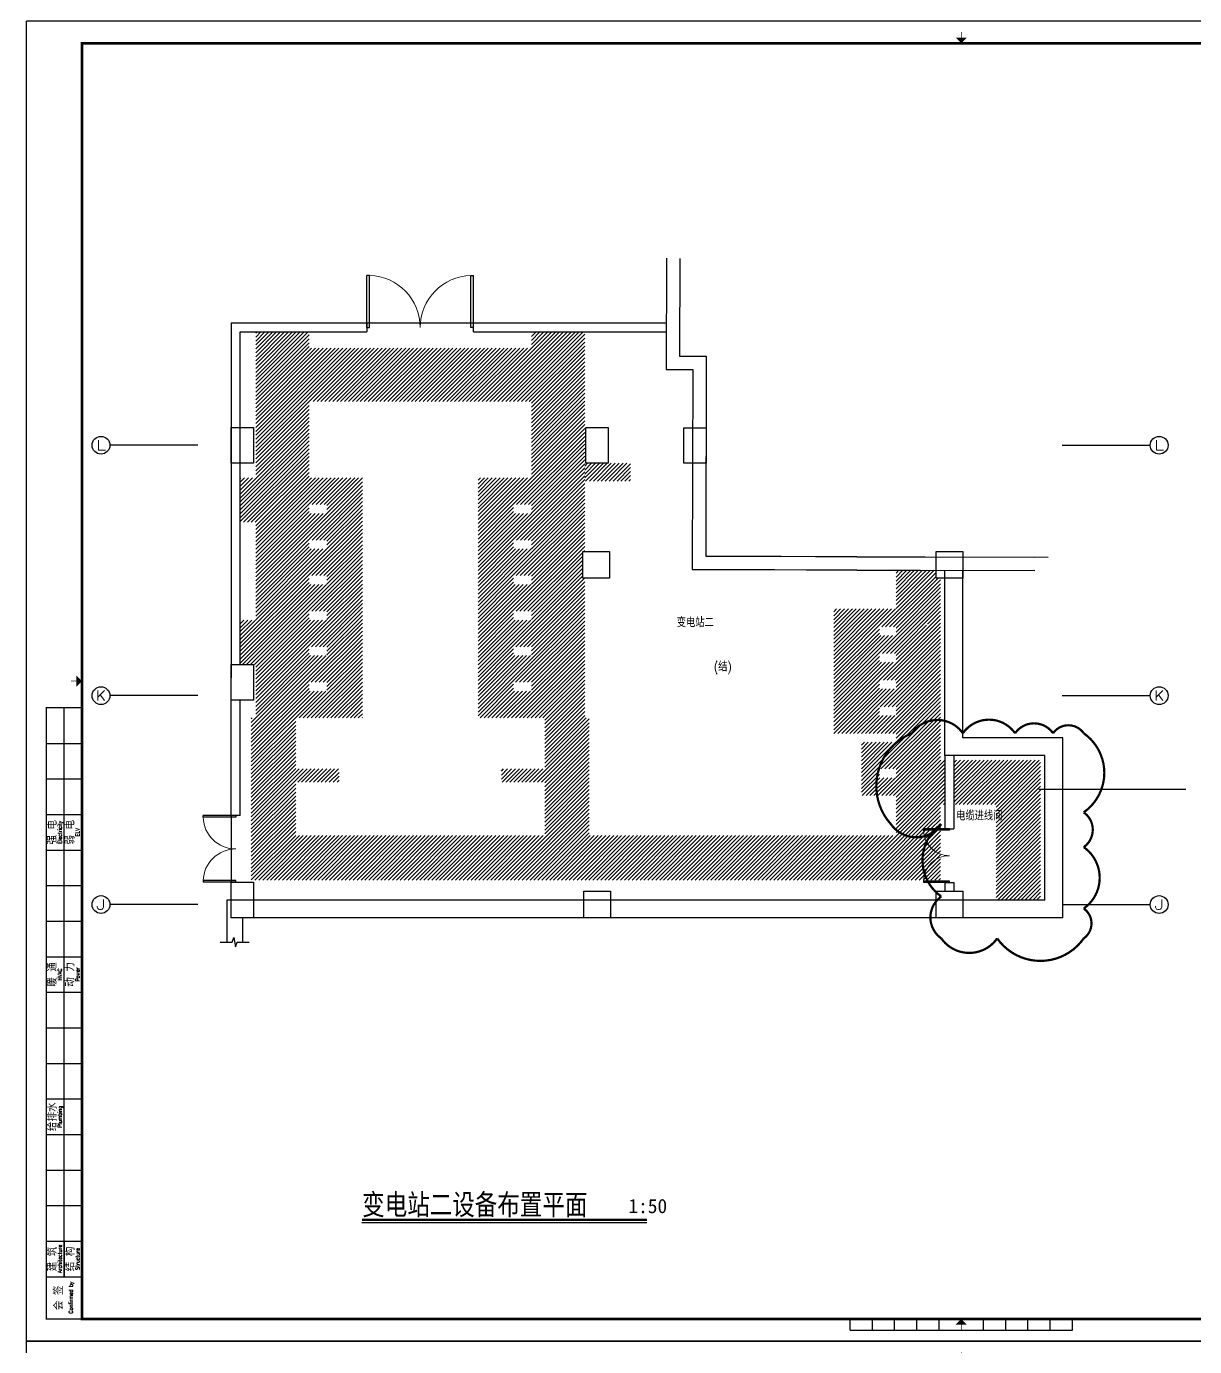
# Model space of a CAD drawing. Extents: x -1348811 to 123514, y -640545 to 749356.
# Drawn here: x -725804 to -699532, y 145666 to 175366 of the extents above; entities that cross this region are included whole.
import ezdxf
from ezdxf.enums import TextEntityAlignment as Align

# ---------------------------------------------------------------- set-up
doc = ezdxf.new("R2010")
doc.units = 0
doc.header["$LTSCALE"] = 10
doc.header["$MEASUREMENT"] = 0
doc.linetypes.add('DASH', pattern=[0.35, 0.25, -0.1])
doc.layers.get('0').update_dxf_attribs({"linetype": 'CONTINUOUS'})
for name, color, linetype in [('AXIS', 3, 'CONTINUOUS'), ('AXIS_TEXT', 7, 'CONTINUOUS'), ('COLU', 1, 'CONTINUOUS'), ('DIM_SYMB', 3, 'CONTINUOUS'), ('E-LN', 3, 'CONTINUOUS'), ('jlq', 1, 'CONTINUOUS'), ('PUB_HATCH', 9, 'CONTINUOUS'), ('STAIR', 9, 'CONTINUOUS'), ('TEXT', 7, 'CONTINUOUS'), ('TK', 7, 'CONTINUOUS'), ('wall', 8, 'CONTINUOUS'), ('WINDOW', 4, 'CONTINUOUS'), ('图框', 7, 'CONTINUOUS')]:
    doc.layers.add(name, color=color, linetype=linetype)
doc.layers.add('修改', color=161, linetype='DASH', plot=False)
doc.styles.add('_HZTXT', font='tjromans.shx', dxfattribs={"width": 0.8, "bigfont": 'tjhztxt.shx'})
doc.styles.add('_TCH_AXIS', font='COMPLEX', dxfattribs={"bigfont": 'GBCBIG'})
doc.styles.add('STYLE5', font='simhei.ttf', dxfattribs={"width": 0.7})
doc.styles.add('TKZ1', font='tjromant.shx', dxfattribs={"width": 0.7, "bigfont": 'tjhts.shx'})
doc.styles.add('TKZ2_tjkts.shx', font='tjromant.shx', dxfattribs={"bigfont": 'tjkts.shx'})

# ---------------------------------------------------------------- blocks, each defined once
blk = doc.blocks.new('TJAD_TK_A1')
for p, q in [((517.38, 385.45), (517.38, 641.45)), ((509.38, 625.45), (525.38, 625.45)), ((509.38, 609.45), (525.38, 609.45)), ((509.38, 593.45), (525.38, 593.45)), ((509.38, 577.45), (525.38, 577.45)), ((509.38, 561.45), (525.38, 561.45)), ((509.38, 545.45), (525.38, 545.45)), ((509.38, 529.45), (525.38, 529.45)), ((509.38, 513.45), (525.38, 513.45)), ((509.38, 497.45), (525.38, 497.45)), ((509.38, 481.45), (525.38, 481.45)), ((509.38, 465.45), (525.38, 465.45)), ((509.38, 449.45), (525.38, 449.45)), ((509.38, 433.45), (525.38, 433.45)), ((509.38, 417.45), (525.38, 417.45)), ((509.38, 401.45), (525.38, 401.45)), ((517.38, 401.45), (517.38, 385.45)), ((509.38, 385.45), (525.38, 385.45))]:
    blk.add_line(p, q)
at = {"layer": '图框'}
for p, q in [((1341.38, 950.45), (500.38, 950.45)), ((500.38, 356.45), (500.38, 950.45)), ((870.88, 361.45), (870.88, 366.45)), ((880.88, 361.45), (880.88, 366.45)), ((890.88, 361.45), (890.88, 366.45)), ((900.88, 361.45), (900.88, 366.45)), ((910.88, 361.45), (910.88, 366.45)), ((930.88, 361.45), (930.88, 366.45)), ((940.88, 361.45), (940.88, 366.45)), ((950.88, 361.45), (950.88, 366.45)), ((960.88, 361.45), (960.88, 366.45)), ((970.88, 361.45), (970.88, 366.45)), ((500.38, 356.45), (1341.38, 356.45)), ((870.88, 361.45), (970.88, 361.45))]:
    blk.add_line(p, q, dxfattribs=at)
for points, const_width in [([(920.88, 942.95), (920.88, 945.45)], 0.3), ([(522.88, 653.45), (520.38, 653.45)], 0.3), ([(525.38, 366.45), (509.38, 366.45), (509.38, 641.45), (525.38, 641.45)], 0.6), ([(920.88, 363.95), (920.88, 361.45)], 0.3)]:
    blk.add_lwpolyline(points, dxfattribs=dict(at, const_width=const_width))
at = {"layer": '图框', "const_width": 1.2}
blk.add_lwpolyline([(1331.38, 940.45), (525.38, 940.45), (525.38, 366.45), (1331.38, 366.45)], close=True, dxfattribs=at)
at = {"layer": '图框'}
for points in [[(918.38, 942.95), (923.38, 942.95), (920.88, 940.45)], [(522.88, 650.95), (522.88, 655.95), (525.38, 653.45)], [(918.38, 363.95), (923.38, 363.95), (920.88, 366.45)]]:
    blk.add_solid(points, dxfattribs=at)
at = {"style": 'TKZ2_tjkts.shx'}
for s, p in [('强 电', (512.17, 585.45)), ('弱 电', (520.17, 585.45)), ('暖 通', (512.17, 521.45)), ('动 力', (520.17, 521.45)), ('给排水', (512.17, 457.45)), ('建 筑', (512.17, 393.45)), ('结 构', (520.17, 393.45)), ('会 签', (515, 375.95))]:
    blk.add_text(s, height=3.6, rotation=90, dxfattribs=at).set_placement(p, align=Align.MIDDLE_CENTER)
at = {"style": 'TKZ2_tjkts.shx', "width": 0.8}
for s, p in [('Electricity', (515.4, 585.45)), ('ELV', (523.4, 585.45)), ('HVAC', (515.4, 521.45)), ('Power', (523.4, 521.45)), ('Plumbing', (515.4, 457.45)), ('Architecture', (515.4, 393.45)), ('Structure', (523.4, 393.45)), ('Confirmed by', (520.33, 376.06))]:
    blk.add_text(s, height=1.8, rotation=90, dxfattribs=at).set_placement(p, align=Align.MIDDLE_CENTER)
blk = doc.blocks.new('TJAD_图框_A1')
at = {"layer": '图框'}
blk.add_blockref('TJAD_TK_A1', (0, 0), dxfattribs=at)
blk = doc.blocks.new('$DorLib2D$00000002')
for p, q in [((-0.5, 0), (-0.5, 0.4875)), ((-0.475, 0.4875), (-0.5, 0.4875)), ((-0.475, 0), (-0.475, 0.4875)), ((0.475, 0), (0.475, 0.4875)), ((0.475, 0.4875), (0.5, 0.4875)), ((0.5, 0), (0.5, 0.4875)), ((-0.5, 0), (-0.475, 0)), ((0.5, 0), (0.475, 0))]:
    blk.add_line(p, q)
at = {"lineweight": 13}
for centre, start, end in [((-0.4875, 0), 0, 88.53072), ((0.4875, 0), 91.46928, 180)]:
    blk.add_arc(centre, 0.4875, start, end, dxfattribs=at)

msp = doc.modelspace()

# ---------------------------------------------------------------- hatches: boundary and pattern name
at = {"layer": 'PUB_HATCH'}
h = msp.add_hatch(dxfattribs=at)
h.set_pattern_fill('ANSI31,_O', color=256, scale=500)
h.set_pattern_definition([(45, (-6510.387, -44.7), (-44.194174, 44.194174), [])])
h.paths.add_polyline_path([(-713247.1, 168493.7), (-714447.1, 168493.7), (-714447.1, 168126.9), (-719447.1, 168126.9), (-719447.1, 168493.7), (-720647.1, 168493.7), (-720647.1, 165210.3), (-720997.1, 165210.3), (-720997.1, 164210.3), (-720647.1, 164210.3), (-720647.1, 162010.3), (-720997.1, 162010.3), (-720997.1, 161010.3), (-720697.1, 161010.3), (-720647.1, 161010.3), (-720647.1, 159810.3), (-720747.1, 159810.3), (-720747.1, 156160.3), (-705631, 156160.3, -0.298854), (-705247.1, 156674.8), (-705247.1, 156745.3, -0.3083053), (-705631.9, 157280.1), (-705632.1, 157280.1), (-705632.1, 157310.1), (-705247.1, 157310.1), (-705247.1, 157860.3), (-705147.1, 157860.3), (-705147.1, 158860.3), (-705247.1, 158860.3), (-705247.1, 161902.9), (-705538.6, 161902.9, -0.62683), (-705564.9, 161896.9, -0.1703036), (-705568.2, 161906.3, -1.1205757), (-705538.6, 161902.9), (-705247.1, 161902.9), (-705247.1, 162952.7), (-705347.4, 162952.7), (-705347.4, 163130.1), (-706247.1, 163132.8), (-706247.1, 162260.3), (-707647.2, 162260.3), (-707647.2, 159460.3), (-706247.1, 159460.3), (-706247.1, 159260.3), (-707022.2, 159260.3), (-707022.2, 158060.3), (-706247.1, 158060.3), (-706247.1, 157160.3), (-710432, 157160.3), (-710432, 156537.1, -0.5011802), (-710412.7, 156522.8, -1), (-710442.7, 156522.8, -0.3322851), (-710432, 156537.1), (-710432, 157160.3), (-713147.1, 157160.3), (-713147.1, 159810.3), (-713247.1, 159810.3), (-713247.1, 162952.7), (-713292.6, 162952.7), (-713292.6, 163552.7), (-713247.1, 163552.7), (-713247.1, 164302.3), (-713690.6, 164302.3, -1), (-713720.6, 164302.3, -1), (-713690.6, 164302.3), (-713247.1, 164302.3)])
h.paths.add_polyline_path([(-714447.1, 166926.9), (-714447.1, 165210.3), (-715647.1, 165210.3), (-715647.1, 159810.3), (-714147.1, 159810.3), (-714147.1, 158660.3), (-715122.1, 158660.3), (-715122.1, 158360.3), (-714147.1, 158360.3), (-714147.1, 157160.3), (-719747.1, 157160.3), (-719747.1, 158360.3), (-718772.1, 158360.3), (-718772.1, 158660.3), (-719747.1, 158660.3), (-719747.1, 159810.3), (-718247.1, 159810.3), (-718247.1, 165210.3), (-719447.1, 165210.3), (-719447.1, 166926.9)], flags=16)
h.paths.add_polyline_path([(-719047.2, 164610.3), (-719047.2, 164410.3), (-719447.1, 164410.3), (-719447.1, 164610.3)], flags=16)
h.paths.add_polyline_path([(-719047.2, 163810.3), (-719047.2, 163610.3), (-719447.1, 163610.3), (-719447.1, 163810.3)], flags=16)
h.paths.add_polyline_path([(-719047.2, 163010.3), (-719047.2, 162810.3), (-719447.1, 162810.3), (-719447.1, 163010.3)], flags=16)
h.paths.add_polyline_path([(-714846.9, 164610.3), (-714447.1, 164610.3), (-714447.1, 164410.3), (-714846.9, 164410.3)], flags=16)
h.paths.add_polyline_path([(-714846.9, 163810.3), (-714447.1, 163810.3), (-714447.1, 163610.3), (-714846.9, 163610.3)], flags=16)
h.paths.add_polyline_path([(-719047.2, 162210.3), (-719047.2, 162010.3), (-719447.1, 162010.3), (-719447.1, 162210.3)], flags=16)
h.paths.add_polyline_path([(-714846.9, 163010.3), (-714447.1, 163010.3), (-714447.1, 162810.3), (-714846.9, 162810.3)], flags=16)
h.paths.add_polyline_path([(-719047.2, 161410.3), (-719047.2, 161210.3), (-719447.1, 161210.3), (-719447.1, 161410.3)], flags=16)
h.paths.add_polyline_path([(-714846.9, 162210.3), (-714447.1, 162210.3), (-714447.1, 162010.3), (-714846.9, 162010.3)], flags=16)
h.paths.add_polyline_path([(-719047.2, 160610.3), (-719047.2, 160410.3), (-719447.1, 160410.3), (-719447.1, 160610.3)], flags=16)
h.paths.add_polyline_path([(-714846.9, 161410.3), (-714447.1, 161410.3), (-714447.1, 161210.3), (-714846.9, 161210.3)], flags=16)
h.paths.add_polyline_path([(-714846.9, 160610.3), (-714447.1, 160610.3), (-714447.1, 160410.3), (-714846.9, 160410.3)], flags=16)
h.paths.add_polyline_path([(-718197.1, 159070.3), (-718197.1, 158770.3), (-719647.1, 158770.3), (-719647.1, 159070.3)], flags=0)
h.paths.add_polyline_path([(-715697.1, 159070.3), (-714247.1, 159070.3), (-714247.1, 158770.3), (-715697.1, 158770.3)], flags=0)
h.paths.add_polyline_path([(-718197.1, 158250.1), (-718197.1, 157950.1), (-719647.1, 157950.1), (-719647.1, 158250.1)], flags=0)
h.paths.add_polyline_path([(-715697.1, 158250.1), (-714247.1, 158250.1), (-714247.1, 157950.1), (-715697.1, 157950.1)], flags=0)
h.paths.add_polyline_path([(-706622.1, 161860.3), (-706247.1, 161860.3), (-706247.1, 161660.3), (-706622.1, 161660.3)], flags=16)
h.paths.add_polyline_path([(-706622.1, 161260.3), (-706247.1, 161260.3), (-706247.1, 161060.3), (-706622.1, 161060.3)], flags=16)
h.paths.add_polyline_path([(-706622.1, 160660.3), (-706247.1, 160660.3), (-706247.1, 160460.3), (-706622.1, 160460.3)], flags=16)
h.paths.add_polyline_path([(-706622.1, 160060.3), (-706247.1, 160060.3), (-706247.1, 159860.3), (-706622.1, 159860.3)], flags=16)
h.paths.add_polyline_path([(-706622.1, 158660.3), (-706247.1, 158660.3), (-706247.1, 158460.3), (-706622.1, 158460.3)], flags=16)
h.paths.add_polyline_path([(-702997, 158860.3), (-704947.1, 158860.3), (-704947.1, 157860.3), (-703997, 157860.3), (-703997, 155710.3), (-703452.7, 155710.3), (-703452.7, 155874.8, -0.3936593), (-703466.6, 155889.8, -1), (-703436.6, 155889.8, -0.435071), (-703452.7, 155874.8), (-703452.7, 155710.3), (-702997, 155710.3)])
h.paths.add_polyline_path([(-705247.1, 156674.8, 0.298854), (-705631, 156160.3), (-705247.1, 156160.3)], flags=17)
h.paths.add_polyline_path([(-705247.1, 157280.1), (-705631.9, 157280.1, 0.3083053), (-705247.1, 156745.3)], flags=17)
h = msp.add_hatch(dxfattribs=at)
h.set_pattern_fill('ANSI31,_O', color=256, scale=500)
h.set_pattern_definition([(45, (-6510.387, -1244.7), (-44.194174, 44.194174), [])])
h.paths.add_polyline_path([(-713247.1, 165537.2), (-712218.8, 165537.2), (-712218.8, 165137.2), (-713247.1, 165137.2)])

# ---------------------------------------------------------------- linework, layer by layer
at = {"layer": 'AXIS'}
for p, q in [((-721948.1, 165943.7), (-723926.1, 165943.7)), ((-702507.1, 165943.7), (-700529.1, 165943.7)), ((-721948.1, 160310.3), (-723926.1, 160310.3)), ((-702507.1, 160310.3), (-700529.1, 160310.3)), ((-721948.1, 155610.3), (-723926.1, 155610.3)), ((-702507.1, 155610.3), (-700529.1, 155610.3))]:
    msp.add_line(p, q, dxfattribs=at)
for centre in [(-724126.1, 165943.7), (-700329.1, 165943.7), (-724126.1, 160310.3), (-700329.1, 160310.3), (-724126.1, 155610.3), (-700329.1, 155610.3)]:
    msp.add_circle(centre, 200, dxfattribs=at)
at = {"layer": 'COLU'}
for points in [[(-721197.1, 166343.7), (-720697.1, 166343.7), (-720697.1, 165543.7), (-721197.1, 165543.7)], [(-713219.8, 166343.7), (-712719.8, 166343.7), (-712719.8, 165543.7), (-713219.8, 165543.7)], [(-711018.8, 166337.2), (-710518.8, 166337.2), (-710518.8, 165537.2), (-711018.8, 165537.2)], [(-713292.6, 163552.7), (-712692.6, 163552.7), (-712692.6, 162952.7), (-713292.6, 162952.7)], [(-705347.4, 163552.7), (-704747.4, 163552.7), (-704747.4, 162952.7), (-705347.4, 162952.7)], [(-721197.1, 161010.3), (-720697.1, 161010.3), (-720697.1, 160210.3), (-721197.1, 160210.3)], [(-721197.1, 156110.3), (-720697.1, 156110.3), (-720697.1, 155310.3), (-721197.1, 155310.3)], [(-713269.8, 155910.3), (-712669.8, 155910.3), (-712669.8, 155310.3), (-713269.8, 155310.3)], [(-705347.1, 155910.3), (-704747.1, 155910.3), (-704747.1, 155310.3), (-705347.1, 155310.3)]]:
    msp.add_lwpolyline(points, close=True, dxfattribs=at)
at = {"layer": 'DIM_SYMB'}
msp.add_lwpolyline([(-721447.1, 154762.9), (-721178.3, 154762.9), (-721140.1, 154867.9), (-721103.1, 154657.9), (-721065.8, 154762.9), (-720797.1, 154762.9)], dxfattribs=at)
at = {"layer": 'E-LN'}
msp.add_line((-703034.7, 158206.7), (-699728.1, 158206.7), dxfattribs=at)
at = {"layer": 'jlq'}
for p, q in [((-705147.1, 158960.3), (-705147.1, 163129.5)), ((-704747.1, 159360.3), (-704747.1, 163128.3)), ((-702497, 159360.3), (-704747.1, 159360.3)), ((-702497, 155310.3), (-702497, 159360.3)), ((-702897, 158960.3), (-705147.1, 158960.3)), ((-702897, 155710.3), (-702897, 158960.3)), ((-702897, 155710.3), (-721297.1, 155710.3)), ((-721297.1, 155710.3), (-721297.1, 154762.9)), ((-720947.1, 155310.3), (-720947.1, 154762.9)), ((-702497, 155310.3), (-720947.1, 155310.3))]:
    msp.add_line(p, q, dxfattribs=at)
at = {"layer": 'TK'}
msp.add_line((-718257.5, 148456.4), (-711848.8, 148456.4), dxfattribs=at)
at = {"layer": 'TK', "const_width": 50}
msp.add_lwpolyline([(-718257.5, 148516.4), (-711848.8, 148516.4)], dxfattribs=at)
at = {"layer": 'wall', "linetype": 'ByBlock'}
for p, q in [((-721197.1, 168693.7), (-721197.1, 160713.2)), ((-721197.1, 168693.7), (-718147.1, 168693.7)), ((-720997.1, 168493.7), (-718147.1, 168493.7)), ((-720997.1, 161010.3), (-720997.1, 168493.7)), ((-718147.1, 168693.7), (-718147.1, 168493.7)), ((-715747.1, 168493.7), (-715747.1, 168693.7)), ((-715747.1, 168693.7), (-711411.7, 168693.7)), ((-715747.1, 168493.7), (-711412.3, 168493.7)), ((-721197.1, 157610.3), (-721197.1, 160210.3)), ((-720997.1, 157610.3), (-720997.1, 160210.3)), ((-705147.1, 158960.3), (-705147.1, 157310.1)), ((-704947.1, 158960.3), (-704947.1, 157310.1)), ((-720997.1, 157610.3), (-721197.1, 157610.3)), ((-705147.1, 157310.1), (-704947.1, 157310.1)), ((-705147.1, 156110.1), (-705147.1, 155910.3)), ((-705147.1, 156110.1), (-704947.1, 156110.1)), ((-704947.1, 156110.1), (-704947.1, 155910.3))]:
    msp.add_line(p, q, dxfattribs=at)
at = {"layer": 'wall'}
for p, q in [((-707127.4, 163435.4), (-710527.4, 163445.5)), ((-707127.4, 163435.4), (-702827.4, 163422.6)), ((-707128.3, 163135.4), (-710828.3, 163146.4)), ((-707128.3, 163135.4), (-703128.3, 163123.5))]:
    msp.add_line(p, q, dxfattribs=at)
for points in [[(-711407.4, 170148.2), (-711414.9, 167648.2), (-710814.9, 167646.3), (-710828.3, 163146.4), (-703128.3, 163123.5)], [(-711107.4, 170147.3), (-711114, 167947.3), (-710514, 167945.4), (-710527.4, 163445.5), (-703127.4, 163423.5)]]:
    msp.add_lwpolyline(points, dxfattribs=at)
at = {"layer": 'WINDOW', "linetype": 'ByBlock'}
for p, q in [((-718147.1, 168693.7), (-715747.1, 168693.7)), ((-721197.1, 157610.3), (-721197.1, 156110.3))]:
    msp.add_line(p, q, dxfattribs=at)
at = {"layer": '修改', "const_width": 50}
msp.add_lwpolyline([(-705890.4, 159464.3, -0.5205671), (-704743.7, 159464.3, -0.5205671), (-703569.5, 159464.3, -0.5205671), (-702715, 159464.3, -0.5205671), (-702025.9, 159464.3, -0.5205671), (-702025.9, 157684.4, -0.5205671), (-702025.9, 156901.9, -0.5205671), (-702025.9, 155521.3, -0.5205671), (-702025.9, 154849, -0.5205671), (-703971.5, 154849, -0.5205671), (-705228.4, 154849, -0.5205671), (-705228.4, 155791.3, -0.5205671), (-705228.4, 157418.2, -0.5205671), (-706361.7, 157418.2, -0.5205671)], format="xyb", close=True, dxfattribs=at)

# ---------------------------------------------------------------- block references
at = {"layer": 'STAIR', "xscale": 50, "yscale": 50, "zscale": 50}
for p in [(-750823.1, 127964.6), (-750823.1, 98264.6)]:
    msp.add_blockref('TJAD_图框_A1', p, dxfattribs=at)
at = {"layer": 'WINDOW', "linetype": 'ByBlock'}
for p, xscale, yscale, zscale, rotation in [((-716947.1, 168593.7), 2400, 2400, 2400, 359.9999999999889), ((-721097.1, 156860.3), -1500, 1500, 1500, 89.99999999999113), ((-705047.1, 156710.1), -1200, 1200, 1200, 90)]:
    msp.add_blockref('$DorLib2D$00000002', p, dxfattribs=dict(at, xscale=xscale, yscale=yscale, zscale=zscale, rotation=rotation))

# ---------------------------------------------------------------- texts
at = {"layer": 'AXIS_TEXT', "style": '_TCH_AXIS'}
for s, width, p, p2 in [('L', 1.4, (-724239.2, 165830.6), (-724012.9, 165830.6)), ('L', 1.4, (-700442.2, 165830.6), (-700215.9, 165830.6)), ('K', 1.105263, (-724239.2, 160197.2), (-724012.9, 160197.2)), ('K', 1.105263, (-700442.2, 160197.2), (-700215.9, 160197.2)), ('J', 1.909091, (-724239.2, 155497.2), (-724012.9, 155497.2)), ('J', 1.909091, (-700442.2, 155497.2), (-700215.9, 155497.2))]:
    msp.add_text(s, height=226.3, dxfattribs=dict(at, width=width)).set_placement(p, p2, align=Align.FIT)
at = {"layer": 'TEXT', "style": '_HZTXT', "width": 0.8}
for s, p in [('变电站二', (-711176.2, 161852.4)), ('(结)', (-710342.7, 160858.1)), ('电缆进线间', (-704894.1, 157503.8))]:
    msp.add_text(s, height=200, dxfattribs=at).set_placement(p)
at = {"layer": 'TK'}
for s, height, style, p in [('变电站二设备布置平面', 533.33, 'TKZ1', (-718253.3, 148576.4)), ('1:50', 320, 'STYLE5', (-712264.5, 148667.9))]:
    msp.add_text(s, height=height, dxfattribs=dict(at, style=style)).set_placement(p)

doc.saveas('drawing.dxf')
